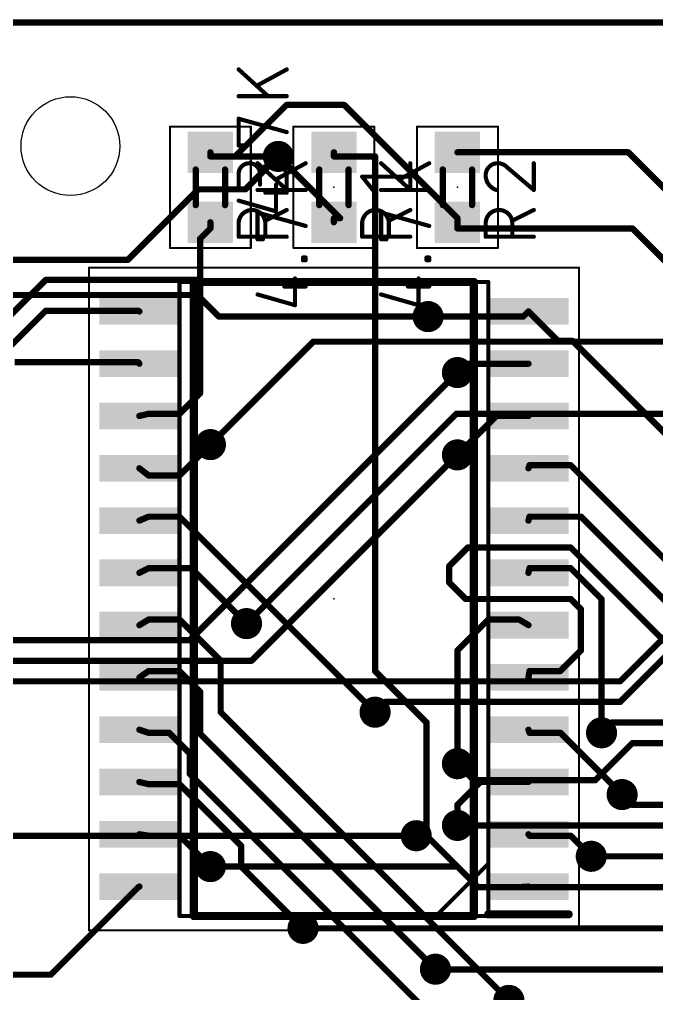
# Model space of a CAD drawing. Extents: x -6 to 135, y -6 to 36.
# Drawn here: x 8.36 to 23.84, y 6.42 to 30.08 of the extents above; entities that cross this region are included whole.
import ezdxf

# ---------------------------------------------------------------- set-up
doc = ezdxf.new("R2010")
doc.units = 0
for name, color, linetype in [('1', 12, 'CONTINUOUS'), ('16', 132, 'CONTINUOUS'), ('18', 110, 'CONTINUOUS'), ('20', 31, 'CONTINUOUS'), ('21', 253, 'CONTINUOUS'), ('23', 53, 'CONTINUOUS'), ('25', 253, 'CONTINUOUS'), ('27', 253, 'CONTINUOUS'), ('39', 12, 'CONTINUOUS'), ('51', 253, 'CONTINUOUS')]:
    doc.layers.add(name, color=color, linetype=linetype)

# ---------------------------------------------------------------- blocks, each defined once
blk = doc.blocks.new('RECT')
blk.add_solid([(-0.5, -0.5), (0.5, -0.5), (-0.5, 0.5), (0.5, 0.5)])
blk = doc.blocks.new('ROUNDV')
at = {"const_width": 0.5}
blk.add_lwpolyline([(0, -0.25, 1), (0, 0.25, 1), (0, -0.25)], format="xyb", dxfattribs=at)

msp = doc.modelspace()

# ---------------------------------------------------------------- linework, layer by layer
at = {"layer": '1', "const_width": 0.1524}
for points in [[(28, 30), (2, 30)], [(14.85, 28), (13.6, 26.75)], [(14.85, 28), (16.25, 28)], [(16.25, 28), (19, 25.25)], [(13, 26.75), (13, 26.85)], [(13.6, 26.75), (13, 26.75)], [(14.65, 26.75), (13.6, 26.75)], [(14.65, 26.75), (16.15, 25.25)], [(16, 26.75), (16, 26.85)], [(17, 26.75), (16, 26.75)], [(17, 14.25), (17, 26.75)], [(19, 26.85), (23.15, 26.85)], [(23.15, 26.85), (31, 19)], [(16.15, 25.25), (16, 25.25)], [(16, 25.25), (16, 25.15)], [(19, 25.25), (19, 25.15)], [(13, 25), (13, 25.15)], [(19, 25), (19, 25.15)], [(12.75, 24.75), (13, 25)], [(19, 25), (23.25, 25)], [(23.25, 25), (29.925, 18.325)], [(12.75, 23.75), (12.75, 24.75)], [(7.87, 22.62), (9, 23.75)], [(9, 23.75), (12.4, 23.75)], [(12.4, 23.75), (12.75, 23.75)], [(12.75, 23), (12.75, 23.75)], [(6.08, 20.08), (9, 23)], [(9, 23), (11.25, 23)], [(11.25, 23), (11.275, 22.985)], [(12.75, 21), (12.75, 23)], [(20.6, 22.86), (20.725, 22.985)], [(20.725, 22.985), (21.4414, 22.2686)], [(18.288, 22.86), (20.6, 22.86)], [(21.4414, 22.2686), (21.7947, 22.2686)], [(21.7947, 22.2686), (26.924, 17.1393)], [(8.25, 21.75), (11.25, 21.75)], [(11.25, 21.75), (11.275, 21.715)], [(19, 21.5), (19.215, 21.715)], [(19.215, 21.715), (20.725, 21.715)], [(12.25, 20.5), (12.75, 21)], [(11.5, 20.5), (11.275, 20.445)], [(11.5, 20.5), (12.25, 20.5)], [(19, 19.5), (19.945, 20.445)], [(19.945, 20.445), (20.725, 20.445)], [(12.25, 19), (13, 19.75)], [(11.5, 19), (11.275, 19.175)], [(20.75, 19.25), (20.725, 19.175)], [(20.75, 19.25), (21.75, 19.25)], [(21.75, 19.25), (27.25, 13.75)], [(11.5, 19), (12.25, 19)], [(11.5, 18), (11.275, 17.905)], [(11.5, 18), (12.25, 18)], [(12.25, 18), (17, 13.25)], [(20.75, 18), (20.725, 17.905)], [(20.75, 18), (22, 18)], [(22, 18), (25.492, 14.508)], [(18.8, 16.8), (19.25, 17.25)], [(19.25, 17.25), (21.75, 17.25)], [(21.75, 17.25), (27.25, 11.75)], [(11.5, 16.75), (11.275, 16.635)], [(11.5, 16.75), (12.5294, 16.75)], [(12.5294, 16.75), (13.877, 15.4024)], [(18.8, 16.4), (18.8, 16.8)], [(20.75, 16.75), (20.725, 16.635)], [(20.75, 16.75), (21.75, 16.75)], [(21.75, 16.75), (22.5, 16)], [(19.2, 16), (18.8, 16.4)], [(21.75, 16), (19.2, 16)], [(22, 15.75), (21.75, 16)], [(22.5, 16), (22.5, 12.75)], [(22, 14.75), (22, 15.75)], [(11.5, 15.5), (11.275, 15.365)], [(11.5, 15.5), (12.25, 15.5)], [(12.25, 15.5), (13.25, 14.5)], [(19, 14.75), (19.75, 15.5)], [(19.75, 15.5), (20.5, 15.5)], [(20.5, 15.5), (20.725, 15.365)], [(19, 12), (19, 14.75)], [(21.5, 14.25), (22, 14.75)], [(13.25, 14.5), (13.25, 13.25)], [(11.5, 14.25), (11.275, 14.095)], [(11.5, 14.25), (12.25, 14.25)], [(12.25, 14.25), (12.75, 13.75)], [(17, 14.25), (18.25, 13)], [(20.75, 14.25), (20.725, 14.095)], [(20.75, 14.25), (21.5, 14.25)], [(12.75, 13.75), (12.75, 12.7246)], [(13.25, 13.25), (20.25, 6.25)], [(18.25, 10.25), (18.25, 13)], [(11.5, 12.75), (11.275, 12.825)], [(11.5, 12.75), (12, 12.75)], [(12, 12.75), (12.5, 12.25)], [(12.75, 12.7246), (18.4666, 7.008)], [(20.75, 12.75), (20.725, 12.825)], [(20.75, 12.75), (21.5, 12.75)], [(21.5, 12.75), (23, 11.25)], [(12.5, 12.25), (12.5, 11.75)], [(11.5, 11.5), (11.275, 11.555)], [(12.5, 11.75), (18.75, 5.5)], [(19, 10.999), (19.556, 11.555)], [(19.556, 11.555), (20.055, 11.555)], [(20.4978, 11.555), (20.055, 11.555)], [(20.725, 11.555), (20.4978, 11.555)], [(11.5, 11.5), (12.25, 11.5)], [(12.25, 11.5), (13.75, 10)], [(19, 10.5), (19, 10.999)], [(11.5, 10.25), (11.275, 10.285)], [(11.5, 10.25), (12.25, 10.25)], [(12.25, 10.25), (13, 9.5)], [(18.25, 10.25), (18, 10.25)], [(19.5, 9), (18.25, 10.25)], [(20.75, 10.25), (20.725, 10.285)], [(20.75, 10.25), (21.75, 10.25)], [(21.75, 10.25), (22.25, 9.75)], [(13.75, 10), (13.75, 9.5)], [(13.75, 9.5), (15.25, 8)], [(9.125, 6.875), (11.25, 9)], [(11.25, 9), (11.275, 9.015)], [(20.5, 9), (19.5, 9)], [(20.5, 9), (20.725, 9.015)], [(7.875, 6.875), (9.125, 6.875)]]:
    msp.add_lwpolyline(points, dxfattribs=at)
at = {"layer": '1', "const_width": 0.0762}
for points in [[(14.85, 28.0381, 1), (14.85, 27.9619)], [(14.8769, 27.9731, 1), (14.8231, 28.0269)], [(16.2769, 28.0269, 1), (16.2231, 27.9731)], [(16.25, 27.9619, 1), (16.25, 28.0381)], [(13.0381, 26.85, 1), (12.9619, 26.85)], [(13, 26.7881, 1), (13, 26.7119)], [(12.9619, 26.75, 1), (13.0381, 26.75)], [(13.6, 26.7881, 1), (13.6, 26.7119)], [(13.5731, 26.7769, 1), (13.6269, 26.7231)], [(13.6, 26.7119, 1), (13.6, 26.7881)], [(14.6769, 26.7769, 1), (14.6231, 26.7231)], [(14.65, 26.7119, 1), (14.65, 26.7881)], [(16.0381, 26.85, 1), (15.9619, 26.85)], [(16, 26.7881, 1), (16, 26.7119)], [(15.9619, 26.75, 1), (16.0381, 26.75)], [(17.0381, 26.75, 1), (16.9619, 26.75)], [(17, 26.7119, 1), (17, 26.7881)], [(19, 26.8881, 1), (19, 26.8119)], [(23.1769, 26.8769, 1), (23.1231, 26.8231)], [(23.15, 26.8119, 1), (23.15, 26.8881)], [(16, 25.2881, 1), (16, 25.2119)], [(16.0381, 25.25, 1), (15.9619, 25.25)], [(16.15, 25.2119, 1), (16.15, 25.2881)], [(19.0381, 25.25, 1), (18.9619, 25.25)], [(13.0381, 25.15, 1), (12.9619, 25.15)], [(15.9619, 25.15, 1), (16.0381, 25.15)], [(16.1231, 25.2231, 1), (16.1769, 25.2769)], [(19.0381, 25.15, 1), (18.9619, 25.15)], [(18.9619, 25.15, 1), (19.0381, 25.15)], [(18.9731, 25.2231, 1), (19.0269, 25.2769)], [(12.9619, 25, 1), (13.0381, 25)], [(13.0269, 24.9731, 1), (12.9731, 25.0269)], [(19, 25.0381, 1), (19, 24.9619)], [(18.9619, 25, 1), (19.0381, 25)], [(23.2769, 25.0269, 1), (23.2231, 24.9731)], [(23.25, 24.9619, 1), (23.25, 25.0381)], [(12.7881, 24.75, 1), (12.7119, 24.75)], [(12.7231, 24.7769, 1), (12.7769, 24.7231)], [(9, 23.7881, 1), (9, 23.7119)], [(9.0269, 23.7231, 1), (8.9731, 23.7769)], [(12.4, 23.7881, 1), (12.4, 23.7119)], [(12.4, 23.7119, 1), (12.4, 23.7881)], [(12.7881, 23.75, 1), (12.7119, 23.75)], [(12.7119, 23.75, 1), (12.7881, 23.75)], [(12.75, 23.7119, 1), (12.75, 23.7881)], [(9, 23.0381, 1), (9, 22.9619)], [(9.0269, 22.9731, 1), (8.9731, 23.0269)], [(11.2696, 23.0327, 1), (11.2304, 22.9673)], [(11.25, 22.9619, 1), (11.25, 23.0381)], [(11.2554, 22.9523, 1), (11.2946, 23.0177)], [(12.7881, 23, 1), (12.7119, 23)], [(12.7119, 23, 1), (12.7881, 23)], [(20.7519, 23.0119, 1), (20.6981, 22.9581)], [(20.7519, 22.9581, 1), (20.6981, 23.0119)], [(18.288, 22.8981, 1), (18.288, 22.8219)], [(20.5731, 22.8869, 1), (20.6269, 22.8331)], [(20.6, 22.8219, 1), (20.6, 22.8981)], [(21.4414, 22.3067, 1), (21.4414, 22.2305)], [(21.4145, 22.2417, 1), (21.4683, 22.2955)], [(21.8216, 22.2955, 1), (21.7677, 22.2417)], [(21.7947, 22.2305, 1), (21.7947, 22.3067)], [(11.281, 21.7721, 1), (11.219, 21.7279)], [(11.244, 21.6929, 1), (11.306, 21.7371)], [(11.25, 21.7119, 1), (11.25, 21.7881)], [(19.215, 21.7531, 1), (19.215, 21.6769)], [(19.2419, 21.6881, 1), (19.1881, 21.7419)], [(20.725, 21.6769, 1), (20.725, 21.7531)], [(18.9731, 21.5269, 1), (19.0269, 21.4731)], [(12.7769, 20.9731, 1), (12.7231, 21.0269)], [(12.7119, 21, 1), (12.7881, 21)], [(11.266, 20.482, 1), (11.284, 20.408)], [(11.5, 20.5381, 1), (11.5, 20.4619)], [(11.509, 20.463, 1), (11.491, 20.537)], [(12.2231, 20.5269, 1), (12.2769, 20.4731)], [(12.25, 20.4619, 1), (12.25, 20.5381)], [(19.945, 20.4831, 1), (19.945, 20.4069)], [(19.9719, 20.4181, 1), (19.9181, 20.4719)], [(20.725, 20.4069, 1), (20.725, 20.4831)], [(13.0269, 19.7231, 1), (12.9731, 19.7769)], [(18.9731, 19.5269, 1), (19.0269, 19.4731)], [(11.2984, 19.2051, 1), (11.2516, 19.1449)], [(20.6889, 19.187, 1), (20.7611, 19.163)], [(20.75, 19.2881, 1), (20.75, 19.2119)], [(20.7861, 19.238, 1), (20.7139, 19.262)], [(21.7769, 19.2769, 1), (21.7231, 19.2231)], [(21.75, 19.2119, 1), (21.75, 19.2881)], [(11.5, 19.0381, 1), (11.5, 18.9619)], [(11.4766, 18.9699, 1), (11.5234, 19.0301)], [(12.2231, 19.0269, 1), (12.2769, 18.9731)], [(12.25, 18.9619, 1), (12.25, 19.0381)], [(11.5, 18.0381, 1), (11.5, 17.9619)], [(11.5148, 17.9649, 1), (11.4852, 18.0351)], [(12.2769, 18.0269, 1), (12.2231, 17.9731)], [(12.25, 17.9619, 1), (12.25, 18.0381)], [(20.75, 18.0381, 1), (20.75, 17.9619)], [(20.7868, 17.9903, 1), (20.7132, 18.0097)], [(22.0269, 18.0269, 1), (21.9731, 17.9731)], [(22, 17.9619, 1), (22, 18.0381)], [(11.2602, 17.9401, 1), (11.2898, 17.8699)], [(20.6882, 17.9147, 1), (20.7618, 17.8953)], [(19.25, 17.2881, 1), (19.25, 17.2119)], [(19.2769, 17.2231, 1), (19.2231, 17.2769)], [(21.7769, 17.2769, 1), (21.7231, 17.2231)], [(21.75, 17.2119, 1), (21.75, 17.2881)], [(11.5, 16.7881, 1), (11.5, 16.7119)], [(11.5173, 16.7161, 1), (11.4827, 16.7839)], [(12.5563, 16.7769, 1), (12.5025, 16.7231)], [(12.5294, 16.7119, 1), (12.5294, 16.7881)], [(18.8381, 16.8, 1), (18.7619, 16.8)], [(18.7731, 16.8269, 1), (18.8269, 16.7731)], [(20.75, 16.7881, 1), (20.75, 16.7119)], [(20.7872, 16.7419, 1), (20.7128, 16.7581)], [(21.7769, 16.7769, 1), (21.7231, 16.7231)], [(21.75, 16.7119, 1), (21.75, 16.7881)], [(11.2577, 16.6689, 1), (11.2923, 16.6011)], [(20.6878, 16.6431, 1), (20.7622, 16.6269)], [(18.7619, 16.4, 1), (18.8381, 16.4)], [(18.8269, 16.4269, 1), (18.7731, 16.3731)], [(19.2, 16.0381, 1), (19.2, 15.9619)], [(19.1731, 15.9731, 1), (19.2269, 16.0269)], [(21.7769, 16.0269, 1), (21.7231, 15.9731)], [(21.75, 15.9619, 1), (21.75, 16.0381)], [(22.5381, 16, 1), (22.4619, 16)], [(22.4731, 15.9731, 1), (22.5269, 16.0269)], [(22.0381, 15.75, 1), (21.9619, 15.75)], [(21.9731, 15.7231, 1), (22.0269, 15.7769)], [(11.2554, 15.3977, 1), (11.2946, 15.3323)], [(11.5, 15.5381, 1), (11.5, 15.4619)], [(11.5196, 15.4673, 1), (11.4804, 15.5327)], [(12.2769, 15.5269, 1), (12.2231, 15.4731)], [(12.25, 15.4619, 1), (12.25, 15.5381)], [(13.8501, 15.3755, 1), (13.9039, 15.4293)], [(19.75, 15.5381, 1), (19.75, 15.4619)], [(19.7769, 15.4731, 1), (19.7231, 15.5269)], [(20.5196, 15.5327, 1), (20.4804, 15.4673)], [(20.5, 15.4619, 1), (20.5, 15.5381)], [(20.7054, 15.3323, 1), (20.7446, 15.3977)], [(19.0381, 14.75, 1), (18.9619, 14.75)], [(18.9731, 14.7769, 1), (19.0269, 14.7231)], [(21.9619, 14.75, 1), (22.0381, 14.75)], [(22.0269, 14.7231, 1), (21.9731, 14.7769)], [(13.2881, 14.5, 1), (13.2119, 14.5)], [(13.2231, 14.4731, 1), (13.2769, 14.5269)], [(11.5, 14.2881, 1), (11.5, 14.2119)], [(11.5216, 14.2186, 1), (11.4784, 14.2814)], [(12.2769, 14.2769, 1), (12.2231, 14.2231)], [(12.25, 14.2119, 1), (12.25, 14.2881)], [(16.9619, 14.25, 1), (17.0381, 14.25)], [(17.0269, 14.2769, 1), (16.9731, 14.2231)], [(20.75, 14.2881, 1), (20.75, 14.2119)], [(20.7876, 14.2439, 1), (20.7124, 14.2561)], [(21.4731, 14.2769, 1), (21.5269, 14.2231)], [(21.5, 14.2119, 1), (21.5, 14.2881)], [(11.2534, 14.1264, 1), (11.2966, 14.0636)], [(20.6874, 14.1011, 1), (20.7626, 14.0889)], [(12.7881, 13.75, 1), (12.7119, 13.75)], [(12.7231, 13.7231, 1), (12.7769, 13.7769)], [(13.2119, 13.25, 1), (13.2881, 13.25)], [(13.2769, 13.2769, 1), (13.2231, 13.2231)], [(16.9731, 13.2231, 1), (17.0269, 13.2769)], [(18.2881, 13, 1), (18.2119, 13)], [(18.2231, 12.9731, 1), (18.2769, 13.0269)], [(11.287, 12.8611, 1), (11.263, 12.7889)], [(11.5, 12.7881, 1), (11.5, 12.7119)], [(11.488, 12.7139, 1), (11.512, 12.7861)], [(12.0269, 12.7769, 1), (11.9731, 12.7231)], [(12, 12.7119, 1), (12, 12.7881)], [(12.7769, 12.7515, 1), (12.7231, 12.6977)], [(20.7611, 12.837, 1), (20.6889, 12.813)], [(20.75, 12.7881, 1), (20.75, 12.7119)], [(20.7139, 12.738, 1), (20.7861, 12.762)], [(21.5269, 12.7769, 1), (21.4731, 12.7231)], [(21.5, 12.7119, 1), (21.5, 12.7881)], [(22.4619, 12.75, 1), (22.5381, 12.75)], [(12.7119, 12.7246, 1), (12.7881, 12.7246)], [(12.5381, 12.25, 1), (12.4619, 12.25)], [(12.4731, 12.2231, 1), (12.5269, 12.2769)], [(18.9619, 12, 1), (19.0381, 12)], [(11.284, 11.592, 1), (11.266, 11.518)], [(12.4619, 11.75, 1), (12.5381, 11.75)], [(12.5269, 11.7769, 1), (12.4731, 11.7231)], [(19.556, 11.5931, 1), (19.556, 11.5169)], [(19.5829, 11.5281, 1), (19.5291, 11.5819)], [(20.055, 11.5931, 1), (20.055, 11.5169)], [(20.055, 11.5169, 1), (20.055, 11.5931)], [(20.4978, 11.5931, 1), (20.4978, 11.5169)], [(20.4978, 11.5169, 1), (20.4978, 11.5931)], [(20.725, 11.5169, 1), (20.725, 11.5931)], [(11.5, 11.5381, 1), (11.5, 11.4619)], [(11.491, 11.463, 1), (11.509, 11.537)], [(12.2769, 11.5269, 1), (12.2231, 11.4731)], [(12.25, 11.4619, 1), (12.25, 11.5381)], [(22.9731, 11.2231, 1), (23.0269, 11.2769)], [(19.0381, 10.999, 1), (18.9619, 10.999)], [(18.9731, 11.0259, 1), (19.0269, 10.9721)], [(18.9619, 10.5, 1), (19.0381, 10.5)], [(11.2809, 10.3226, 1), (11.2691, 10.2474)], [(11.5, 10.2881, 1), (11.5, 10.2119)], [(11.4941, 10.2124, 1), (11.5059, 10.2876)], [(12.2769, 10.2769, 1), (12.2231, 10.2231)], [(12.25, 10.2119, 1), (12.25, 10.2881)], [(18, 10.2881, 1), (18, 10.2119)], [(18.2119, 10.25, 1), (18.2881, 10.25)], [(18.2769, 10.2769, 1), (18.2231, 10.2231)], [(18.25, 10.2119, 1), (18.25, 10.2881)], [(20.756, 10.3071, 1), (20.694, 10.2629)], [(20.75, 10.2881, 1), (20.75, 10.2119)], [(20.719, 10.2279, 1), (20.781, 10.2721)], [(21.7769, 10.2769, 1), (21.7231, 10.2231)], [(21.75, 10.2119, 1), (21.75, 10.2881)], [(13.7881, 10, 1), (13.7119, 10)], [(13.7231, 9.9731, 1), (13.7769, 10.0269)], [(22.2231, 9.7231, 1), (22.2769, 9.7769)], [(12.9731, 9.4731, 1), (13.0269, 9.5269)], [(13.7119, 9.5, 1), (13.7881, 9.5)], [(13.7769, 9.5269, 1), (13.7231, 9.4731)], [(11.2304, 9.0327, 1), (11.2696, 8.9673)], [(11.2769, 8.9731, 1), (11.2231, 9.0269)], [(11.2946, 8.9823, 1), (11.2554, 9.0477)], [(19.5, 9.0381, 1), (19.5, 8.9619)], [(19.4731, 8.9731, 1), (19.5269, 9.0269)], [(20.4975, 9.038, 1), (20.5025, 8.962)], [(20.5, 8.9619, 1), (20.5, 9.0381)], [(20.7275, 8.977, 1), (20.7225, 9.053)], [(15.2231, 7.9731, 1), (15.2769, 8.0269)], [(9.0981, 6.9019, 1), (9.1519, 6.8481)], [(9.125, 6.8369, 1), (9.125, 6.9131)], [(18.4397, 6.9811, 1), (18.4935, 7.0349)]]:
    msp.add_lwpolyline(points, format="xyb", dxfattribs=at)
at = {"layer": '16', "const_width": 0.1524}
for points in [[(28, 30), (2, 30)], [(13.85, 25.95), (14.65, 26.75)], [(10.996, 24.238), (12.708, 25.95)], [(13.85, 25.95), (12.708, 25.95)], [(7.492, 24.238), (10.996, 24.238)], [(12.684, 23.384), (6.858, 23.384)], [(13.208, 22.86), (12.684, 23.384)], [(13.208, 22.86), (18.288, 22.86)], [(13, 19.75), (15.5, 22.25)], [(121, 22.25), (15.5, 22.25)], [(12.5, 15), (19, 21.5)], [(13.877, 15.4024), (18.9746, 20.5)], [(121.6702, 20.5), (18.9746, 20.5)], [(14, 14.5), (19, 19.5)], [(27.952, 19), (22.952, 14)], [(22.952, 13.5), (27.702, 18.25)], [(4, 15), (12.5, 15)], [(6, 14.5), (14, 14.5)], [(22.952, 14), (8, 14)], [(17, 13.25), (17.25, 13.5)], [(17.25, 13.5), (22.952, 13.5)], [(22.75, 13), (22.5, 12.75)], [(45.4, 13), (22.75, 13)], [(22.775, 12.025), (23.25, 12.5)], [(23.25, 12.5), (51.7, 12.5)], [(19, 12), (19.4, 11.6)], [(22.35, 11.6), (22.75, 12)], [(22.75, 12), (22.775, 12.025)], [(19.4, 11.6), (22.35, 11.6)], [(23.25, 11), (23, 11.25)], [(63, 11), (23.25, 11)], [(68.5, 10.5), (19, 10.5)], [(18, 10.25), (6.75, 10.25)], [(70.55, 9.75), (22.25, 9.75)], [(13, 9.5), (19, 9.5)], [(19.5, 9), (19, 9.5)], [(79.4, 9), (19.5, 9)], [(86.8, 8), (15.25, 8)], [(18.4666, 7.008), (18.4746, 7)], [(95, 7), (18.4746, 7)]]:
    msp.add_lwpolyline(points, dxfattribs=at)
at = {"layer": '16', "const_width": 0.0762}
for points in [[(14.6769, 26.7231, 1), (14.6231, 26.7769)], [(12.708, 25.9881, 1), (12.708, 25.9119)], [(12.7349, 25.9231, 1), (12.6811, 25.9769)], [(13.85, 25.9119, 1), (13.85, 25.9881)], [(13.8231, 25.9769, 1), (13.8769, 25.9231)], [(10.9691, 24.2649, 1), (11.0229, 24.2111)], [(10.996, 24.1999, 1), (10.996, 24.2761)], [(12.7109, 23.4109, 1), (12.6571, 23.3571)], [(12.684, 23.3459, 1), (12.684, 23.4221)], [(13.208, 22.8981, 1), (13.208, 22.8219)], [(13.1811, 22.8331, 1), (13.2349, 22.8869)], [(18.288, 22.8219, 1), (18.288, 22.8981)], [(15.5, 22.2881, 1), (15.5, 22.2119)], [(15.5269, 22.2231, 1), (15.4731, 22.2769)], [(19.0269, 21.4731, 1), (18.9731, 21.5269)], [(18.9746, 20.5381, 1), (18.9746, 20.4619)], [(19.0015, 20.4731, 1), (18.9477, 20.5269)], [(12.9731, 19.7769, 1), (13.0269, 19.7231)], [(19.0269, 19.4731, 1), (18.9731, 19.5269)], [(13.8501, 15.4293, 1), (13.9039, 15.3755)], [(12.4731, 15.0269, 1), (12.5269, 14.9731)], [(12.5, 14.9619, 1), (12.5, 15.0381)], [(13.9731, 14.5269, 1), (14.0269, 14.4731)], [(14, 14.4619, 1), (14, 14.5381)], [(22.9251, 14.0269, 1), (22.9789, 13.9731)], [(22.952, 13.9619, 1), (22.952, 14.0381)], [(17.25, 13.5381, 1), (17.25, 13.4619)], [(17.2769, 13.4731, 1), (17.2231, 13.5269)], [(22.9251, 13.5269, 1), (22.9789, 13.4731)], [(22.952, 13.4619, 1), (22.952, 13.5381)], [(16.9731, 13.2769, 1), (17.0269, 13.2231)], [(22.75, 13.0381, 1), (22.75, 12.9619)], [(22.7769, 12.9731, 1), (22.7231, 13.0269)], [(22.4731, 12.7769, 1), (22.5269, 12.7231)], [(23.25, 12.5381, 1), (23.25, 12.4619)], [(23.2769, 12.4731, 1), (23.2231, 12.5269)], [(19.0269, 12.0269, 1), (18.9731, 11.9731)], [(22.7769, 11.9731, 1), (22.7231, 12.0269)], [(22.7481, 12.0519, 1), (22.8019, 11.9981)], [(22.8019, 11.9981, 1), (22.7481, 12.0519)], [(22.7231, 12.0269, 1), (22.7769, 11.9731)], [(19.4, 11.6381, 1), (19.4, 11.5619)], [(19.3731, 11.5731, 1), (19.4269, 11.6269)], [(22.3231, 11.6269, 1), (22.3769, 11.5731)], [(22.35, 11.5619, 1), (22.35, 11.6381)], [(23.0269, 11.2769, 1), (22.9731, 11.2231)], [(23.25, 11.0381, 1), (23.25, 10.9619)], [(23.2231, 10.9731, 1), (23.2769, 11.0269)], [(19, 10.5381, 1), (19, 10.4619)], [(18, 10.2119, 1), (18, 10.2881)], [(22.25, 9.7881, 1), (22.25, 9.7119)], [(13, 9.5381, 1), (13, 9.4619)], [(19.0269, 9.5269, 1), (18.9731, 9.4731)], [(19, 9.4619, 1), (19, 9.5381)], [(19.5, 9.0381, 1), (19.5, 8.9619)], [(19.4731, 8.9731, 1), (19.5269, 9.0269)], [(15.25, 8.0381, 1), (15.25, 7.9619)], [(18.4935, 7.0349, 1), (18.4397, 6.9811)], [(18.4746, 7.0381, 1), (18.4746, 6.9619)], [(18.4477, 6.9731, 1), (18.5015, 7.0269)]]:
    msp.add_lwpolyline(points, format="xyb", dxfattribs=at)
at = {"layer": '20'}
msp.add_line((28, 30), (2, 30), dxfattribs=at)
msp.add_circle((9.6, 27), 1.2, dxfattribs=at)
at = {"layer": '21', "const_width": 0.2}
for points in [[(12.6, 8.3), (12.6, 23.7)], [(12.6, 23.7), (19.4, 23.7)], [(19.4, 23.7), (19.4, 8.3)], [(19.4, 8.3), (12.6, 8.3)], [(21.7, 8.34), (19.75, 8.34)]]:
    msp.add_lwpolyline(points, dxfattribs=at)
at = {"layer": '21', "const_width": 0.1}
for points in [[(12.65, 23.7, 1), (12.55, 23.7)], [(12.6, 23.75, 1), (12.6, 23.65)], [(19.45, 23.7, 1), (19.35, 23.7)], [(19.4, 23.65, 1), (19.4, 23.75)], [(12.6, 8.35, 1), (12.6, 8.25)], [(12.55, 8.3, 1), (12.65, 8.3)], [(19.35, 8.3, 1), (19.45, 8.3)], [(19.4, 8.25, 1), (19.4, 8.35)], [(19.75, 8.39, 1), (19.75, 8.29)], [(21.7, 8.29, 1), (21.7, 8.39)]]:
    msp.add_lwpolyline(points, format="xyb", dxfattribs=at)
at = {"layer": '23'}
for p in [(13, 26), (16, 26), (19, 26), (16, 16)]:
    msp.add_point(p, dxfattribs=at)
at = {"layer": '25'}
for points, const_width in [([(14.2051, 26.3246, 1), (13.6858, 26.3246)], 0.1016), ([(14.8542, 26.2596, 1), (14.2051, 26.2596)], 0.1016), ([(17.8796, 26.5842, 1), (17.8288, 26.5842)], 0.0508), ([(19.9779, 26.5842, 0.4142), (19.6858, 26.2921)], 0.1016), ([(20.2051, 26.4868, 0.2053), (19.9779, 26.5842)], 0.1016), ([(19.9779, 26.6096, 1), (19.9779, 26.5588)], 0.0508), ([(19.9779, 26.5588, 1), (19.9779, 26.6096)], 0.0508), ([(20.2215, 26.5062, 1), (20.1886, 26.4675)], 0.0508), ([(20.1867, 26.4693, 1), (20.2235, 26.5044)], 0.0508), ([(20.8796, 26.5842, 1), (20.8288, 26.5842)], 0.0508), ([(13.7112, 26.3246, 1), (13.6604, 26.3246)], 0.0508), ([(13.6604, 26.3246, 1), (13.7112, 26.3246)], 0.0508), ([(14.2305, 26.3246, 1), (14.1797, 26.3246)], 0.0508), ([(14.1797, 26.3246, 1), (14.2305, 26.3246)], 0.0508), ([(14.1797, 26.2596, 1), (14.2305, 26.2596)], 0.0508), ([(14.8796, 26.2596, 1), (14.8288, 26.2596)], 0.0508), ([(14.8288, 26.2596, 1), (14.8796, 26.2596)], 0.0508), ([(16.7056, 26.2755, 1), (16.666, 26.2438)], 0.0508), ([(16.6858, 26.285, 1), (16.6858, 26.2342)], 0.0508), ([(17.8542, 26.2342, 1), (17.8542, 26.285)], 0.0508), ([(19.6858, 26.2921, 0.3252), (19.9454, 25.9351)], 0.1016), ([(19.7112, 26.2921, 1), (19.6604, 26.2921)], 0.0508), ([(19.6604, 26.2921, 1), (19.7112, 26.2921)], 0.0508), ([(14.1797, 26.0649, 1), (14.2305, 26.0649)], 0.0508), ([(13.6604, 25.9351, 1), (13.7112, 25.9351)], 0.0508), ([(14.8288, 25.9351, 1), (14.8796, 25.9351)], 0.0508), ([(16.9256, 25.9192, 1), (16.9653, 25.951)], 0.0508), ([(17.8288, 25.9351, 1), (17.8796, 25.9351)], 0.0508), ([(19.9376, 25.9109, 1), (19.9533, 25.9593)], 0.0508), ([(20.8288, 25.9351, 1), (20.8796, 25.9351)], 0.0508), ([(20.8377, 25.9157, 1), (20.8707, 25.9544)], 0.0508), ([(14.3349, 25.124, 1), (13.6858, 25.124)], 0.1016), ([(14.8656, 25.4258, 1), (14.8428, 25.4713)], 0.0508), ([(17.3349, 25.124, 1), (16.6858, 25.124)], 0.1016), ([(17.8656, 25.4258, 1), (17.8428, 25.4713)], 0.0508), ([(20.3349, 25.124, 1), (19.6858, 25.124)], 0.1016), ([(20.8656, 25.4258, 1), (20.8428, 25.4713)], 0.0508), ([(13.7112, 25.124, 1), (13.6604, 25.124)], 0.0508), ([(13.6604, 25.124, 1), (13.7112, 25.124)], 0.0508), ([(14.3603, 25.124, 1), (14.3095, 25.124)], 0.0508), ([(14.3095, 25.124, 1), (14.3603, 25.124)], 0.0508), ([(14.3236, 25.2116, 1), (14.3463, 25.1662)], 0.0508), ([(16.7112, 25.124, 1), (16.6604, 25.124)], 0.0508), ([(16.6604, 25.124, 1), (16.7112, 25.124)], 0.0508), ([(17.3603, 25.124, 1), (17.3095, 25.124)], 0.0508), ([(17.3095, 25.124, 1), (17.3603, 25.124)], 0.0508), ([(17.3236, 25.2116, 1), (17.3463, 25.1662)], 0.0508), ([(19.7112, 25.124, 1), (19.6604, 25.124)], 0.0508), ([(19.6604, 25.124, 1), (19.7112, 25.124)], 0.0508), ([(20.3603, 25.124, 1), (20.3095, 25.124)], 0.0508), ([(20.3095, 25.124, 1), (20.3603, 25.124)], 0.0508), ([(20.3236, 25.2116, 1), (20.3463, 25.1662)], 0.0508), ([(13.6858, 24.8249, 1), (13.6858, 24.7741)], 0.0508), ([(14.8542, 24.7741, 1), (14.8542, 24.8249)], 0.0508), ([(16.6858, 24.8249, 1), (16.6858, 24.7741)], 0.0508), ([(17.8542, 24.7741, 1), (17.8542, 24.8249)], 0.0508), ([(19.6858, 24.8249, 1), (19.6858, 24.7741)], 0.0508), ([(20.8542, 24.7741, 1), (20.8542, 24.8249)], 0.0508), ([(13.6604, 24.7995, 1), (13.7112, 24.7995)], 0.0508), ([(14.3095, 24.7995, 1), (14.3603, 24.7995)], 0.0508), ([(16.6604, 24.7995, 1), (16.7112, 24.7995)], 0.0508), ([(17.3095, 24.7995, 1), (17.3603, 24.7995)], 0.0508), ([(19.6604, 24.7995, 1), (19.7112, 24.7995)], 0.0508), ([(20.3095, 24.7995, 1), (20.3603, 24.7995)], 0.0508)]:
    msp.add_lwpolyline(points, format="xyb", dxfattribs=dict(at, const_width=const_width))
at = {"layer": '25', "const_width": 0.1016}
for points in [[(17.8542, 25.9351), (17.8542, 26.5842)], [(20.2051, 26.4868), (20.8542, 25.9351)], [(20.8542, 25.9351), (20.8542, 26.5842)], [(13.6858, 25.9351), (13.6858, 26.3246)], [(14.2051, 26.3246), (14.2051, 26.0649)], [(14.8542, 25.9351), (14.8542, 26.2596)], [(16.9454, 25.9351), (16.6858, 26.2596)], [(16.6858, 26.2596), (17.8542, 26.2596)], [(14.8542, 25.4486), (14.3349, 25.1889)], [(17.8542, 25.4486), (17.3349, 25.1889)], [(20.8542, 25.4486), (20.3349, 25.1889)], [(13.6858, 24.7995), (13.6858, 25.124)], [(14.3349, 25.124), (14.3349, 24.7995)], [(16.6858, 24.7995), (16.6858, 25.124)], [(17.3349, 25.124), (17.3349, 24.7995)], [(19.6858, 24.7995), (19.6858, 25.124)], [(20.3349, 25.124), (20.3349, 24.7995)], [(14.8542, 24.7995), (13.6858, 24.7995)], [(17.8542, 24.7995), (16.6858, 24.7995)], [(20.8542, 24.7995), (19.6858, 24.7995)]]:
    msp.add_lwpolyline(points, dxfattribs=at)
at = {"layer": '27', "const_width": 0.1016}
for points in [[(13.6858, 28.8631), (14.3998, 28.214)], [(14.8542, 28.8631), (14.1402, 28.4737)], [(14.8542, 28.214), (13.6858, 28.214)], [(13.6858, 27.016), (13.6858, 27.6651)], [(13.6858, 27.6651), (14.8542, 27.3405)], [(13.8156, 27.016), (13.6858, 27.016)], [(14.1458, 26.5842), (14.8598, 25.9351)], [(15.3142, 26.5842), (14.6002, 26.1947)], [(14.7893, 26.508), (14.7893, 26.5729)], [(14.7893, 26.5729), (14.8542, 26.5729)], [(14.8542, 26.508), (14.7893, 26.508)], [(14.8542, 26.5729), (14.8542, 26.508)], [(17.1458, 26.5842), (17.8598, 25.9351)], [(18.3142, 26.5842), (17.6002, 26.1947)], [(14.5946, 25.4158), (14.5946, 26.0649)], [(15.3142, 25.9351), (14.1458, 25.9351)], [(14.3349, 25.8702), (14.8542, 25.8702)], [(18.3142, 25.9351), (17.1458, 25.9351)], [(13.6858, 25.6754), (14.5946, 25.4158)], [(14.1458, 24.7371), (14.1458, 25.3862)], [(14.1458, 25.3862), (15.3142, 25.0616)], [(17.1458, 24.7371), (17.1458, 25.3862)], [(17.1458, 25.3862), (18.3142, 25.0616)], [(14.2756, 24.7371), (14.1458, 24.7371)], [(17.2756, 24.7371), (17.1458, 24.7371)], [(15.2493, 24.2291), (15.2493, 24.294)], [(15.2493, 24.294), (15.3142, 24.294)], [(15.3142, 24.2291), (15.2493, 24.2291)], [(15.3142, 24.294), (15.3142, 24.2291)], [(18.2493, 24.2291), (18.2493, 24.294)], [(18.2493, 24.294), (18.3142, 24.294)], [(18.3142, 24.2291), (18.2493, 24.2291)], [(18.3142, 24.294), (18.3142, 24.2291)], [(15.0546, 23.1369), (15.0546, 23.786)], [(18.0546, 23.1369), (18.0546, 23.786)], [(14.1458, 23.3965), (15.0546, 23.1369)], [(14.7949, 23.5912), (15.3142, 23.5912)], [(17.1458, 23.3965), (18.0546, 23.1369)], [(17.7949, 23.5912), (18.3142, 23.5912)]]:
    msp.add_lwpolyline(points, dxfattribs=at)
at = {"layer": '27', "const_width": 0.0508}
for points in [[(13.7029, 28.8819, 1), (13.6687, 28.8443)], [(14.8664, 28.8408, 1), (14.842, 28.8854)], [(14.128, 28.496, 1), (14.1523, 28.4514)], [(13.6858, 28.2394, 1), (13.6858, 28.1886)], [(14.3827, 28.1952, 1), (14.4169, 28.2328)], [(14.8542, 28.1886, 1), (14.8542, 28.2394)], [(13.7112, 27.6651, 1), (13.6604, 27.6651)], [(13.6926, 27.6896, 1), (13.679, 27.6406)], [(14.8474, 27.3161, 1), (14.861, 27.365)], [(13.6858, 27.0414, 1), (13.6858, 26.9906)], [(13.6604, 27.016, 1), (13.7112, 27.016)], [(13.8156, 26.9906, 1), (13.8156, 27.0414)], [(14.1629, 26.603, 1), (14.1287, 26.5654)], [(14.8147, 26.5729, 1), (14.7639, 26.5729)], [(14.7893, 26.5983, 1), (14.7893, 26.5475)], [(14.7893, 26.5334, 1), (14.7893, 26.4826)], [(14.7639, 26.508, 1), (14.8147, 26.508)], [(14.8796, 26.5729, 1), (14.8288, 26.5729)], [(14.8288, 26.508, 1), (14.8796, 26.508)], [(14.8542, 26.5475, 1), (14.8542, 26.5983)], [(14.8542, 26.4826, 1), (14.8542, 26.5334)], [(15.3264, 26.5619, 1), (15.302, 26.6065)], [(17.1629, 26.603, 1), (17.1287, 26.5654)], [(18.3264, 26.5619, 1), (18.302, 26.6065)], [(14.62, 26.0649, 1), (14.5692, 26.0649)], [(14.588, 26.217, 1), (14.6123, 26.1724)], [(17.588, 26.217, 1), (17.6123, 26.1724)], [(14.1458, 25.9605, 1), (14.1458, 25.9097)], [(14.3349, 25.8956, 1), (14.3349, 25.8448)], [(14.8427, 25.9163, 1), (14.8769, 25.9539)], [(14.8542, 25.8448, 1), (14.8542, 25.8956)], [(15.3142, 25.9097, 1), (15.3142, 25.9605)], [(17.1458, 25.9605, 1), (17.1458, 25.9097)], [(17.8427, 25.9163, 1), (17.8769, 25.9539)], [(18.3142, 25.9097, 1), (18.3142, 25.9605)], [(13.6928, 25.6999, 1), (13.6788, 25.651)], [(14.1712, 25.3862, 1), (14.1204, 25.3862)], [(14.1526, 25.4106, 1), (14.139, 25.3617)], [(14.5692, 25.4158, 1), (14.62, 25.4158)], [(14.5876, 25.3914, 1), (14.6015, 25.4402)], [(17.1712, 25.3862, 1), (17.1204, 25.3862)], [(17.1526, 25.4106, 1), (17.139, 25.3617)], [(15.3074, 25.0371, 1), (15.321, 25.0861)], [(18.3074, 25.0371, 1), (18.321, 25.0861)], [(14.1458, 24.7625, 1), (14.1458, 24.7117)], [(14.1204, 24.7371, 1), (14.1712, 24.7371)], [(14.2756, 24.7117, 1), (14.2756, 24.7625)], [(17.1458, 24.7625, 1), (17.1458, 24.7117)], [(17.1204, 24.7371, 1), (17.1712, 24.7371)], [(17.2756, 24.7117, 1), (17.2756, 24.7625)], [(15.2747, 24.294, 1), (15.2239, 24.294)], [(15.2493, 24.3194, 1), (15.2493, 24.2686)], [(15.2493, 24.2545, 1), (15.2493, 24.2037)], [(15.2239, 24.2291, 1), (15.2747, 24.2291)], [(15.3396, 24.294, 1), (15.2888, 24.294)], [(15.2888, 24.2291, 1), (15.3396, 24.2291)], [(15.3142, 24.2686, 1), (15.3142, 24.3194)], [(15.3142, 24.2037, 1), (15.3142, 24.2545)], [(18.2747, 24.294, 1), (18.2239, 24.294)], [(18.2493, 24.3194, 1), (18.2493, 24.2686)], [(18.2493, 24.2545, 1), (18.2493, 24.2037)], [(18.2239, 24.2291, 1), (18.2747, 24.2291)], [(18.3396, 24.294, 1), (18.2888, 24.294)], [(18.2888, 24.2291, 1), (18.3396, 24.2291)], [(18.3142, 24.2686, 1), (18.3142, 24.3194)], [(18.3142, 24.2037, 1), (18.3142, 24.2545)], [(15.08, 23.786, 1), (15.0292, 23.786)], [(18.08, 23.786, 1), (18.0292, 23.786)], [(14.1528, 23.4209, 1), (14.1388, 23.3721)], [(14.7949, 23.6166, 1), (14.7949, 23.5658)], [(15.3142, 23.5658, 1), (15.3142, 23.6166)], [(17.1528, 23.4209, 1), (17.1388, 23.3721)], [(17.7949, 23.6166, 1), (17.7949, 23.5658)], [(18.3142, 23.5658, 1), (18.3142, 23.6166)], [(15.0476, 23.1124, 1), (15.0615, 23.1613)], [(18.0476, 23.1124, 1), (18.0615, 23.1613)], [(15.0292, 23.1369, 1), (15.08, 23.1369)], [(18.0292, 23.1369, 1), (18.08, 23.1369)]]:
    msp.add_lwpolyline(points, format="xyb", dxfattribs=at)
at = {"layer": '39', "const_width": 0.0508}
for points in [[(12.017, 24.527), (12.017, 27.473)], [(12.017, 27.473), (13.983, 27.473)], [(13.983, 27.473), (13.983, 24.527)], [(15.017, 24.527), (15.017, 27.473)], [(15.017, 27.473), (16.983, 27.473)], [(16.983, 27.473), (16.983, 24.527)], [(18.017, 24.527), (18.017, 27.473)], [(18.017, 27.473), (19.983, 27.473)], [(19.983, 27.473), (19.983, 24.527)], [(13.983, 24.527), (12.017, 24.527)], [(16.983, 24.527), (15.017, 24.527)], [(19.983, 24.527), (18.017, 24.527)]]:
    msp.add_lwpolyline(points, dxfattribs=at)
at = {"layer": '39', "const_width": 0.0254}
for points in [[(12.0297, 27.473, 1), (12.0043, 27.473)], [(12.017, 27.4857, 1), (12.017, 27.4603)], [(13.9957, 27.473, 1), (13.9703, 27.473)], [(13.983, 27.4603, 1), (13.983, 27.4857)], [(15.0297, 27.473, 1), (15.0043, 27.473)], [(15.017, 27.4857, 1), (15.017, 27.4603)], [(16.9957, 27.473, 1), (16.9703, 27.473)], [(16.983, 27.4603, 1), (16.983, 27.4857)], [(18.0297, 27.473, 1), (18.0043, 27.473)], [(18.017, 27.4857, 1), (18.017, 27.4603)], [(19.9957, 27.473, 1), (19.9703, 27.473)], [(19.983, 27.4603, 1), (19.983, 27.4857)], [(12.017, 24.5397, 1), (12.017, 24.5143)], [(12.0043, 24.527, 1), (12.0297, 24.527)], [(13.9703, 24.527, 1), (13.9957, 24.527)], [(13.983, 24.5143, 1), (13.983, 24.5397)], [(15.017, 24.5397, 1), (15.017, 24.5143)], [(15.0043, 24.527, 1), (15.0297, 24.527)], [(16.9703, 24.527, 1), (16.9957, 24.527)], [(16.983, 24.5143, 1), (16.983, 24.5397)], [(18.017, 24.5397, 1), (18.017, 24.5143)], [(18.0043, 24.527, 1), (18.0297, 24.527)], [(19.9703, 24.527, 1), (19.9957, 24.527)], [(19.983, 24.5143, 1), (19.983, 24.5397)]]:
    msp.add_lwpolyline(points, format="xyb", dxfattribs=at)
at = {"layer": '51'}
for points, const_width in [([(12.644, 26.432), (12.644, 25.568)], 0.1524), ([(13.356, 25.568), (13.356, 26.432)], 0.1524), ([(15.644, 26.432), (15.644, 25.568)], 0.1524), ([(16.356, 25.568), (16.356, 26.432)], 0.1524), ([(18.644, 26.432), (18.644, 25.568)], 0.1524), ([(19.356, 25.568), (19.356, 26.432)], 0.1524), ([(10.05, 7.95), (10.05, 24.05)], 0.05), ([(10.05, 24.05), (21.95, 24.05)], 0.05), ([(21.95, 24.05), (21.95, 7.95)], 0.05), ([(12.25, 8.3), (12.25, 23.7)], 0.1), ([(12.25, 23.7), (19.75, 23.7)], 0.1), ([(19.75, 23.7), (19.75, 8.3)], 0.1), ([(19.75, 9.57), (18.48, 8.3)], 0.1), ([(19.75, 8.3), (12.25, 8.3)], 0.1), ([(21.95, 7.95), (10.05, 7.95)], 0.05)]:
    msp.add_lwpolyline(points, dxfattribs=dict(at, const_width=const_width))
for points, const_width in [([(12.6821, 26.432, 1), (12.6059, 26.432)], 0.0762), ([(13.3941, 26.432, 1), (13.3179, 26.432)], 0.0762), ([(15.6821, 26.432, 1), (15.6059, 26.432)], 0.0762), ([(16.3941, 26.432, 1), (16.3179, 26.432)], 0.0762), ([(18.6821, 26.432, 1), (18.6059, 26.432)], 0.0762), ([(19.3941, 26.432, 1), (19.3179, 26.432)], 0.0762), ([(12.6059, 25.568, 1), (12.6821, 25.568)], 0.0762), ([(13.3179, 25.568, 1), (13.3941, 25.568)], 0.0762), ([(15.6059, 25.568, 1), (15.6821, 25.568)], 0.0762), ([(16.3179, 25.568, 1), (16.3941, 25.568)], 0.0762), ([(18.6059, 25.568, 1), (18.6821, 25.568)], 0.0762), ([(19.3179, 25.568, 1), (19.3941, 25.568)], 0.0762), ([(10.0625, 24.05, 1), (10.0375, 24.05)], 0.025), ([(10.05, 24.0625, 1), (10.05, 24.0375)], 0.025), ([(21.9625, 24.05, 1), (21.9375, 24.05)], 0.025), ([(21.95, 24.0375, 1), (21.95, 24.0625)], 0.025), ([(12.275, 23.7, 1), (12.225, 23.7)], 0.05), ([(12.25, 23.725, 1), (12.25, 23.675)], 0.05), ([(19.775, 23.7, 1), (19.725, 23.7)], 0.05), ([(19.75, 23.675, 1), (19.75, 23.725)], 0.05), ([(19.7677, 9.5523, 1), (19.7323, 9.5877)], 0.05), ([(12.25, 8.325, 1), (12.25, 8.275)], 0.05), ([(12.225, 8.3, 1), (12.275, 8.3)], 0.05), ([(18.4623, 8.3177, 1), (18.4977, 8.2823)], 0.05), ([(19.725, 8.3, 1), (19.775, 8.3)], 0.05), ([(19.75, 8.275, 1), (19.75, 8.325)], 0.05), ([(10.05, 7.9625, 1), (10.05, 7.9375)], 0.025), ([(10.0375, 7.95, 1), (10.0625, 7.95)], 0.025), ([(21.9375, 7.95, 1), (21.9625, 7.95)], 0.025), ([(21.95, 7.9375, 1), (21.95, 7.9625)], 0.025)]:
    msp.add_lwpolyline(points, format="xyb", dxfattribs=dict(at, const_width=const_width))

# ---------------------------------------------------------------- block references
at = {"layer": '1', "yscale": 1.1}
for p, rotation in [((13, 26.85), 90), ((16, 26.85), 270), ((19, 26.85), 270), ((13, 25.15), 90), ((16, 25.15), 270), ((19, 25.15), 270)]:
    msp.add_blockref('RECT', p, dxfattribs=dict(at, rotation=rotation))
at = {"layer": '1', "xscale": 1.95, "yscale": 0.65, "rotation": 180}
for p in [(11.275, 22.985), (20.725, 22.985), (11.275, 21.715), (20.725, 21.715), (11.275, 20.445), (20.725, 20.445), (11.275, 19.175), (20.725, 19.175), (11.275, 17.905), (20.725, 17.905), (11.275, 16.635), (20.725, 16.635), (11.275, 15.365), (20.725, 15.365), (11.275, 14.095), (20.725, 14.095), (11.275, 12.825), (20.725, 12.825), (11.275, 11.555), (20.725, 11.555), (11.275, 10.285), (20.725, 10.285), (11.275, 9.015), (20.725, 9.015)]:
    msp.add_blockref('RECT', p, dxfattribs=at)
at = {"layer": '18', "xscale": 0.7564, "yscale": 0.7564}
for p in [(14.65, 26.75), (14.65, 26.75), (18.288, 22.86), (18.288, 22.86), (19, 21.5), (19, 21.5), (13, 19.75), (13, 19.75), (19, 19.5), (19, 19.5), (13.877, 15.4024), (13.877, 15.4024), (17, 13.25), (17, 13.25), (22.5, 12.75), (22.5, 12.75), (19, 12), (19, 12), (23, 11.25), (23, 11.25), (19, 10.5), (19, 10.5), (18, 10.25), (18, 10.25), (22.25, 9.75), (22.25, 9.75), (13, 9.5), (13, 9.5), (15.25, 8), (15.25, 8), (18.4666, 7.008), (18.4666, 7.008), (20.25, 6.25), (20.25, 6.25)]:
    msp.add_blockref('ROUNDV', p, dxfattribs=at)
at = {"layer": '51', "xscale": 0.4064, "yscale": 0.8636}
for p, rotation in [((13, 26.635), 90), ((16, 26.635), 270), ((19, 26.635), 270), ((13, 25.365), 90), ((16, 25.365), 270), ((19, 25.365), 270)]:
    msp.add_blockref('RECT', p, dxfattribs=dict(at, rotation=rotation))

doc.saveas('drawing.dxf')
